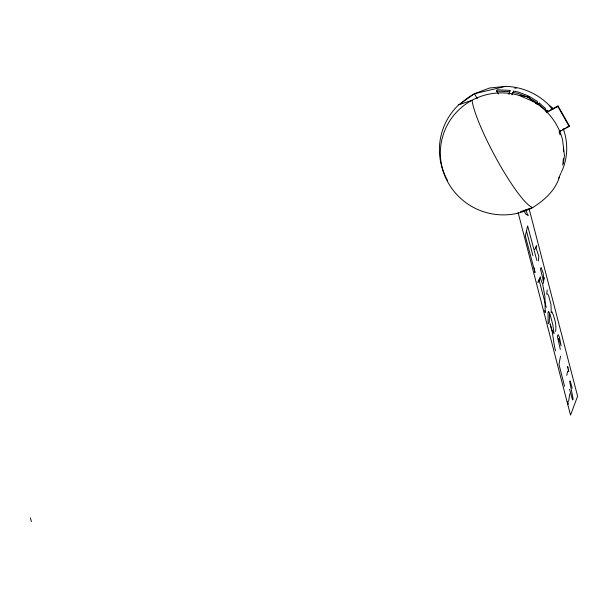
<?xml version="1.0" encoding="UTF-8"?>
<svg xmlns="http://www.w3.org/2000/svg" width="608" height="608" viewBox="0 0 608 608"><rect width="100%" height="100%" fill="white"/><g stroke="black" fill="none" stroke-linecap="round" stroke-linejoin="round"><path stroke-width="0.91" d="M562.795 165.156L563.365 158.734M563.456 151.301L563.502 147.592M549.548 313.219L549.298 322.248L548.15 323.821L548.021 312.801L548.469 311.266L550.111 314.503L552.87 325.022L554.063 333.822L551.631 329.559L550.042 323.737C553.212 332.492 553.12 342.03 555.537 350.854M538.323 261.03L538.832 256.432L536.127 248.186L536.446 245.678L534.827 249.478M555.56 331.466C556.761 324.771 554.542 317.984 552.018 311.843L551.258 312.915L550.947 304.38L548.834 296.468L547.679 293.953L546.668 294.09L547.23 289.91M563.312 163.37L564.46 155.511L562.537 139.673A62.214 60.83 20.5 0 0 534.075 101.886L527.486 96.695L519.186 95.403A62.214 60.83 20.5 0 0 440.808 160.231A62.214 60.83 20.5 0 0 532.798 207.51C544.365 200.199 555.56 190.289 559.482 176.73M543.301 283.381L543.598 281.785L540.459 268.941L541.128 267.459L543.157 273.098L543.856 280.455L543.035 280.09M568.594 401.508L569.78 393.824M560.53 356.106L558.98 364.321L564.581 386.346M508.926 94.339L509.975 90.402L497.108 89.779L496.622 91.086L498.522 93.982M509.23 93.906L509.975 90.402M566.747 375.44L567.667 371.176M513.144 92.431L513.631 91.124L518.419 92.066L528.458 95.973L527.964 97.28L517.925 93.374L513.144 92.431L511.966 94.939M529.614 96.68L529.127 97.987L537.16 102.874L537.647 101.566L529.614 96.68L527.866 97.288M539.41 103.124L538.924 104.432L545.216 109.987L545.703 108.68L539.41 103.124L536.818 104.234M546.356 111.864L546.957 110.261L548.036 111.621M546.987 112.336L557.855 106.499L558.068 105.929L569.384 125.909L569.172 126.472L559.14 131.86M543.446 280.273L544.517 277.598M540.368 276.716L537.905 282.401L540.254 277.826L542.739 284.445L544.905 296.605L545.216 312.512L544.821 310.566M558.585 178.425L561.062 172.771M561.412 171.965C567.864 158.817 568.328 142.66 563.312 128.995M512.058 94.468L513.631 91.124M568.358 403.598L567.773 404.518L567.598 401.82L567.994 402.656M447.632 180.72A64.41 62.981 20.5 0 1 458.766 104.781L474.483 93.716L489.524 88.016L505.605 86.359A62.214 60.83 20.5 0 1 549.26 105.366L553.652 108.824M545.346 111.127L546.957 110.261M546.364 112.222L558.068 105.929M559.352 131.298L561.024 130.401M562.696 129.496L564.368 128.6M566.04 127.703L569.384 125.909M535.549 103.618L537.16 102.874M458.766 104.781L472.036 100.259A64.41 10.252 61.7 0 0 498.91 163.256A64.41 10.252 61.7 0 0 532.798 207.51L520.41 211.728M461.518 103.071A62.214 60.83 20.5 0 1 474.483 93.716L505.605 86.359M496.622 91.086L509.489 91.709M519.186 95.403L534.075 101.886M549.26 105.366L552.11 109.159M557.855 106.499L569.172 126.472M474.483 93.716L477.288 98.663M524.043 210.854L525.814 214.206L528.261 215.376L527.258 214.031L525.867 209.73M558.653 338.489L561.138 345.952L559.421 337.098L558.144 334.689L557.316 336.285L560.31 349.395M559.2 132.103L560.067 134.794M568.168 368.03L567.538 366.616L568.716 371.541L568.45 369.314M569.612 389.257L572.523 399.935L573.192 399.22L569.635 381.155L570.228 380.973L572.174 388.231M536.856 260.49L527.638 225.956L525.32 235.919L535.01 272.589L534.181 267.862M539.083 280.113L546.288 307.314M526.475 230.934L532.942 255.74M529.112 208.742L577.6 396.211L570.524 415.142L518.115 212.542M30.4 517.925L31.365 521.641M514.649 88.092A13.224 5.624 23.2 0 1 516.146 88.297"/></g></svg>
